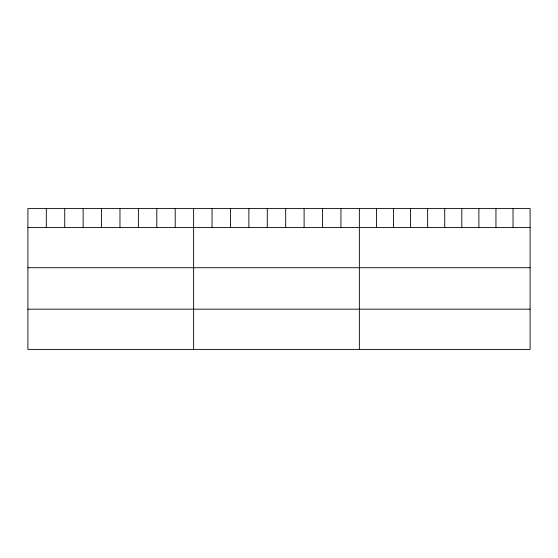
<?xml version="1.0" encoding="UTF-8"?>
<svg xmlns="http://www.w3.org/2000/svg" width="558" height="558" viewBox="0 0 558 558"><rect width="100%" height="100%" fill="white"/><g stroke="black" fill="none" stroke-linecap="round" stroke-linejoin="round"><path stroke-width="0.84" d="M530.1 227.483L530.1 349.406L27.9 349.406L27.9 208.594L530.1 208.594L530.1 227.483L27.9 227.483M27.9 267.721L530.1 267.721M27.9 309.174L530.1 309.174M513.025 208.594L513.025 227.483M495.95 208.594L495.95 227.483M478.876 208.594L478.876 227.483M461.801 208.594L461.801 227.483M444.726 208.594L444.726 227.483M427.651 208.594L427.651 227.483M410.576 208.594L410.576 227.483M393.502 208.594L393.502 227.483M376.427 208.594L376.427 227.483M359.352 208.594L359.352 349.406M340.938 208.594L340.938 227.483M322.524 208.594L322.524 227.483M304.11 208.594L304.11 227.483M285.696 208.594L285.696 227.483M267.282 208.594L267.282 227.483M248.868 208.594L248.868 227.483M230.454 208.594L230.454 227.483M212.04 208.594L212.04 227.483M193.626 208.594L193.626 349.406M175.212 208.594L175.212 227.483M156.798 208.594L156.798 227.483M138.384 208.594L138.384 227.483M119.97 208.594L119.97 227.483M101.556 208.594L101.556 227.483M83.142 208.594L83.142 227.483M64.728 208.594L64.728 227.483M46.314 208.594L46.314 227.483"/></g></svg>
